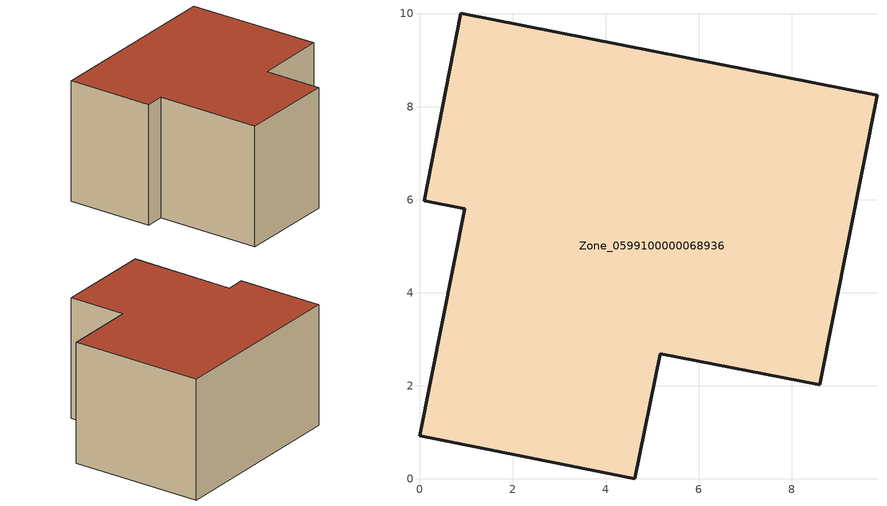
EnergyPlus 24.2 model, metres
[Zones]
Zone_0599100000068936
 floor ground (C_G): 5.17,2.69 4.63,0 0,0.93 0.97,5.81 0.1,5.98 0.89,10.01 9.83,8.24 8.6,2.02 z0
 wall outside (C_F): 0.97,5.81 0,0.93 4.63,0 5.17,2.69 8.6,2.02 9.83,8.24 0.89,10.01 0.1,5.98 0.97,5.81 z0:5.76
 roof outside (C_R): 5.17,2.69 8.6,2.02 9.83,8.24 0.89,10.01 0.1,5.98 0.97,5.81 0,0.93 4.63,0 z5.76
[BUILDING]
Pand.0599100000068936: North Axis=0; Terrain=City; Loads Convergence Tolerance Value=0.04; Temperature Convergence Tolerance Value=0.4; Solar Distribution=FullExterior; Maximum Number of Warmup Days=25; Minimum Number of Warmup Days=1
[Site:Location]
Rotterdam.The.Hague.AP_ZH_NLD Design_Conditions: Latitude=51.96; Longitude=4.45; Time Zone=1; Elevation=-4.5
[SITE:GROUNDTEMPERATURE:BUILDINGSURFACE]
18, 18, 18, 18, 18, 18, 18, 18, 18, 18, 18, 18
[MATERIAL] Thermal Absorptance=0.9; Solar Absorptance=0.7; Visible Absorptance=0.7
Name | Roughness | Thickness | Conductivity | Density | Specific Heat
G.TI.1965-1974 | MediumSmooth | 0.15 | 0.882353 | 540 | 1210
F.TI.1965-1974 | Rough | 0.3 | 0.697674 | 1920 | 840
R.TI.1965-1974 | MediumRough | 0.2 | 0.232558 | 1500 | 1000
[CONSTRUCTION]
C_G: G.TI.1965-1974
C_F: F.TI.1965-1974
C_R: R.TI.1965-1974
[ZONE]
Zone_0599100000068936: Type=1; Multiplier=1; Ceiling Height=Autocalculate; Volume=Autocalculate; Floor Area=autocalculate; Part of Total Floor Area=Yes
[ZONEINFILTRATION:DESIGNFLOWRATE]
Infil_Zone_0599100000068936: Zone or ZoneList or Space or SpaceList=Zone_0599100000068936; Schedule=AlwaysOn; Design Flow Rate Calculation Method=Flow/Area; Flow Rate per Floor Area=0.003; Constant Term Coefficient=1; Temperature Term Coefficient=0; Velocity Term Coefficient=0; Velocity Squared Term Coefficient=0
[HVACTEMPLATE:ZONE:IDEALLOADSAIRSYSTEM]
Zone_0599100000068936: Maximum Heating Supply Air Temperature=50; Minimum Cooling Supply Air Temperature=13; Maximum Heating Supply Air Humidity Ratio=0.0156; Minimum Cooling Supply Air Humidity Ratio=0.0077; Heating Limit=NoLimit; Cooling Limit=NoLimit; Dehumidification Control Type=ConstantSensibleHeatRatio; Cooling Sensible Heat Ratio=0.7; Dehumidification Setpoint=60; Humidification Control Type=None; Humidification Setpoint=30; Outdoor Air Method=None; Outdoor Air Flow Rate per Person=0.00944; Outdoor Air Flow Rate per Zone Floor Area=0; Outdoor Air Flow Rate per Zone=0; Demand Controlled Ventilation Type=None; Outdoor Air Economizer Type=NoEconomizer; Heat Recovery Type=None; Sensible Heat Recovery Effectiveness=0.7; Latent Heat Recovery Effectiveness=0.65
[ZONECONTROL:THERMOSTAT]
ThermostatControl_Zone_0599100000068936: Zone or ZoneList=Zone_0599100000068936; Control Type Schedule=DualSetpointControlType; Control 1=Thermostat_Zone_0599100000068936; Temperature Difference Between Cutout And Setpoint=0
[THERMOSTATSETPOINT:DUALSETPOINT]
Thermostat_Zone_0599100000068936: Heating Setpoint Temperature Schedule=HeatingSetpoint_Zone_0599100000068936; Cooling Setpoint Temperature Schedule=CoolingSetpoint_Zone_0599100000068936
[SCHEDULE:COMPACT]
HeatingSetpoint_Zone_0599100000068936: Through: 12/31, For: AllDays, Until: 24:00, 21
CoolingSetpoint_Zone_0599100000068936: Through: 12/31, For: AllDays, Until: 24:00, 24
DualSetpointControlType: Through: 12/31, For: AllDays, Until: 24:00, 4
AlwaysOn: Through: 12/31, For: AllDays, Until: 24:00, 1
